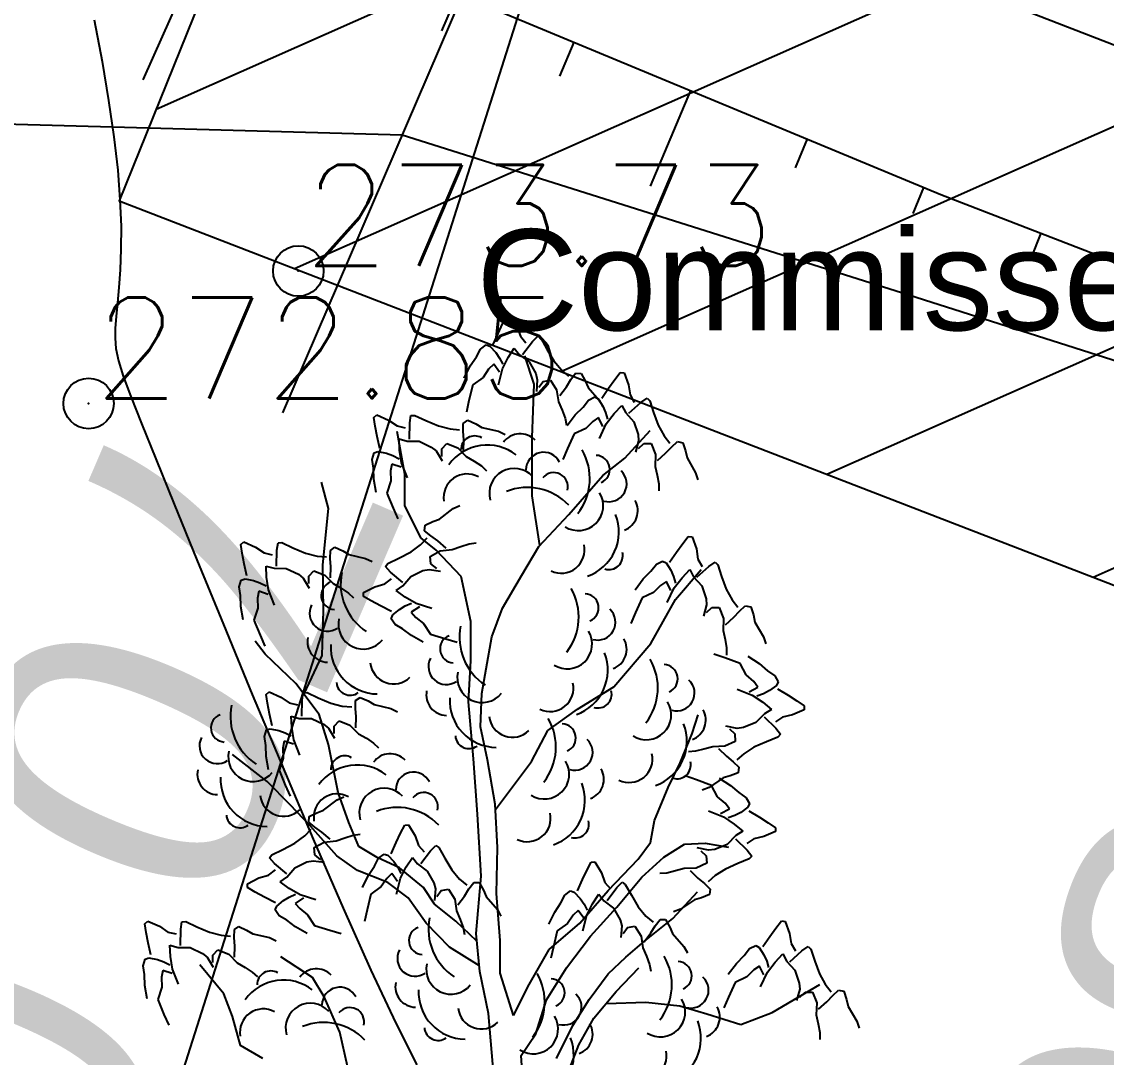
# Model space of a CAD drawing. Header units: millimetres. Extents: x 524954 to 526204, y 9523489 to 9524010.
# Drawn here: x 525405.31 to 525416.06, y 9523625.22 to 9523635.48 of the extents above; entities that cross this region are included whole.
import ezdxf
from ezdxf.enums import TextEntityAlignment as Align

# ---------------------------------------------------------------- set-up
doc = ezdxf.new("R2010")
doc.units = ezdxf.units.MM
doc.header["$PDMODE"] = 32
doc.header["$PDSIZE"] = 0.5
doc.linetypes.add('ACAD_ISO12W100', pattern=[21, 12, -3, 0, -3, 0, -3])
doc.linetypes.add('CACHE2', pattern=[4.7625, 3.175, -1.5875])
for name, color, linetype in [('Arbre', 34, 'ACAD_ISO12W100'), ('Bati', 6, 'Continuous'), ('Bati_H', 1, 'Continuous'), ('CN_01_00', 3, 'Continuous'), ('Route - Bretelle de sortie - Restitution en plan - GEM_Bretelle', 7, 'Continuous'), ('Route - Bretelle de sortie - Restitution en plan - GEM_Trottoir', 7, 'Continuous'), ('Route - Bretelle de sortie - Restitution en plan - Talus remblais', 94, 'Continuous'), ('Route - Bretelle de sortie - Tabulations', 7, 'Continuous'), ('Route - Bretelle de sortie - Textes - Tabulations', 7, 'Continuous'), ('Route - Route de la corniche de Brazzaville - Tabulations', 7, 'Continuous'), ('TopoAlt', 3, 'Continuous'), ('TOPOJIS', 7, 'Continuous'), ('Toponomie', 7, 'CACHE2')]:
    doc.layers.add(name, color=color, linetype=linetype)
doc.styles.add('Affichages route', font='arial.ttf', dxfattribs={"height": 0.5})
doc.styles.add('Simplex 1.0', font='Simplex.shx', dxfattribs={"width": 0.99, "height": 1})
doc.styles.get("Standard").update_dxf_attribs({"font": 'arial.ttf'})

# ---------------------------------------------------------------- blocks, each defined once
blk = doc.blocks.new('TCPOINT M')
at = {"color": 0}
blk.add_point((0, 0), dxfattribs=at)
at = {"layer": 'TopoAlt', "style": 'Simplex 1.0', "width": 0.99}
blk.add_attdef('ALT', (0.15, 0.15), '', height=1, dxfattribs=at)
blk = doc.blocks.new('v088')
at = {"color": 3, "linetype": 'Continuous'}
for p, q in [((-0.024, 12.318), (0.016, 12.396)), ((0.016, 12.396), (0.055, 12.4)), ((0.055, 12.4), (0.118, 12.291)), ((-0.069, 12.224), (-0.024, 12.318)), ((0.118, 12.291), (0.152, 12.195)), ((-0.118, 12.113), (-0.069, 12.224)), ((0.152, 12.195), (0.207, 12.131)), ((0.272, 12.144), (0.324, 12.197)), ((0.324, 12.197), (0.356, 12.175)), ((0.356, 12.175), (0.415, 12.069)), ((-0.283, 11.991), (-0.243, 12.069)), ((-0.243, 12.069), (-0.188, 12.111)), ((-0.188, 12.111), (-0.15, 12.099)), ((-0.15, 12.099), (-0.092, 12.035)), ((0.032, 11.984), (0.092, 12.078)), ((0.092, 12.078), (0.144, 12.013)), ((0.175, 12.015), (0.272, 12.144)), ((0.415, 12.069), (0.484, 11.953)), ((-0.344, 11.901), (-0.283, 11.991)), ((-0.092, 12.035), (-0.054, 11.98)), ((-0.054, 11.98), (-0.022, 11.919)), ((-0.025, 11.872), (0.032, 11.984)), ((0.144, 12.013), (0.24, 11.942)), ((0.24, 11.942), (0.305, 11.825)), ((0.484, 11.953), (0.56, 11.862)), ((-0.403, 11.78), (-0.344, 11.901)), ((-0.162, 11.869), (-0.217, 11.788)), ((-0.112, 11.918), (-0.162, 11.869)), ((-0.054, 11.839), (-0.112, 11.918)), ((-0.066, 11.715), (-0.025, 11.872)), ((0.305, 11.825), (0.32, 11.765)), ((0.56, 11.862), (0.63, 11.801)), ((0.653, 11.766), (0.699, 11.829)), ((0.699, 11.829), (0.754, 11.828)), ((0.754, 11.828), (0.796, 11.754)), ((1.089, 11.768), (1.142, 11.837)), ((1.142, 11.837), (1.181, 11.833)), ((1.181, 11.833), (1.223, 11.714)), ((-0.217, 11.788), (-0.32, 11.714)), ((0.32, 11.765), (0.311, 11.65)), ((0.334, 11.69), (0.378, 11.749)), ((0.378, 11.749), (0.45, 11.762)), ((0.45, 11.762), (0.511, 11.664)), ((0.608, 11.694), (0.653, 11.766)), ((0.796, 11.754), (0.824, 11.689)), ((1.027, 11.683), (1.089, 11.768)), ((-0.32, 11.714), (-0.357, 11.558)), ((0.511, 11.664), (0.53, 11.547)), ((0.542, 11.608), (0.608, 11.694)), ((0.824, 11.689), (0.934, 11.561)), ((0.958, 11.583), (1.027, 11.683)), ((1.223, 11.714), (1.239, 11.614)), ((1.239, 11.614), (1.281, 11.541)), ((-0.357, 11.558), (-0.382, 11.444)), ((0.53, 11.547), (0.565, 11.463)), ((0.773, 11.494), (0.827, 11.564)), ((0.827, 11.564), (0.889, 11.595)), ((0.889, 11.595), (0.923, 11.575)), ((0.923, 11.575), (0.969, 11.502)), ((0.934, 11.561), (0.97, 11.497)), ((0.969, 11.502), (0.996, 11.441)), ((1.081, 11.429), (1.158, 11.51)), ((1.158, 11.51), (1.196, 11.437)), ((1.227, 11.433), (1.346, 11.541)), ((1.346, 11.541), (1.408, 11.583)), ((1.408, 11.583), (1.435, 11.556)), ((1.435, 11.556), (1.473, 11.441)), ((-1.299, 11.392), (-1.27, 11.417)), ((-1.27, 11.417), (-1.154, 11.366)), ((-0.943, 11.337), (-0.932, 11.411)), ((-0.932, 11.411), (-0.894, 11.412)), ((-0.894, 11.412), (-0.784, 11.361)), ((0.565, 11.463), (0.596, 11.383)), ((0.615, 11.31), (0.696, 11.418)), ((0.696, 11.418), (0.773, 11.494)), ((0.996, 11.441), (1.016, 11.375)), ((1.004, 11.329), (1.081, 11.429)), ((1.196, 11.437), (1.277, 11.348)), ((1.473, 11.441), (1.519, 11.314)), ((-1.285, 11.305), (-1.299, 11.392)), ((-1.266, 11.203), (-1.285, 11.305)), ((-1.154, 11.366), (-1.07, 11.309)), ((-1.07, 11.309), (-0.988, 11.29)), ((-0.947, 11.176), (-0.943, 11.337)), ((-0.784, 11.361), (-0.66, 11.307)), ((-0.66, 11.307), (-0.544, 11.278)), ((-0.413, 11.333), (-0.367, 11.365)), ((-0.413, 11.254), (-0.413, 11.333)), ((-0.367, 11.365), (-0.29, 11.329)), ((-0.29, 11.329), (-0.229, 11.292)), ((-0.229, 11.292), (-0.065, 11.254)), ((0.596, 11.383), (0.609, 11.315)), ((0.869, 11.352), (0.8, 11.283)), ((0.927, 11.391), (0.869, 11.352)), ((0.969, 11.302), (0.927, 11.391)), ((0.935, 11.183), (1.004, 11.329)), ((1.277, 11.348), (1.319, 11.221)), ((1.519, 11.314), (1.577, 11.21)), ((-1.241, 11.084), (-1.266, 11.203)), ((-1.05, 11.179), (-0.971, 11.157)), ((-1.044, 11.067), (-1.05, 11.179)), ((-0.544, 11.278), (-0.452, 11.27)), ((-0.408, 11.17), (-0.413, 11.254)), ((-0.065, 11.254), (0.001, 11.223)), ((0.685, 11.229), (0.619, 11.083)), ((0.8, 11.283), (0.685, 11.229)), ((1.319, 11.221), (1.323, 11.16)), ((1.577, 11.21), (1.635, 11.137)), ((-0.971, 11.157), (-0.851, 11.155)), ((-0.851, 11.155), (-0.73, 11.098)), ((-0.73, 11.098), (-0.682, 11.059)), ((-0.626, 11.08), (-0.576, 11.133)), ((-0.626, 11.006), (-0.626, 11.08)), ((-0.576, 11.133), (-0.468, 11.09)), ((-0.468, 11.09), (-0.384, 11.005)), ((-0.41, 11.061), (-0.408, 11.17)), ((0.619, 11.083), (0.573, 10.975)), ((1.323, 11.16), (1.292, 11.048)), ((1.323, 11.083), (1.377, 11.133)), ((1.377, 11.133), (1.45, 11.133)), ((1.45, 11.133), (1.492, 11.025)), ((1.592, 11.037), (1.65, 11.098)), ((1.65, 11.098), (1.708, 11.152)), ((1.708, 11.152), (1.762, 11.141)), ((1.762, 11.141), (1.789, 11.06)), ((-1.317, 10.975), (-1.297, 11.041)), ((-1.303, 10.889), (-1.317, 10.975)), ((-1.297, 11.041), (-1.259, 11.053)), ((-1.259, 11.053), (-1.174, 11.037)), ((-1.174, 11.037), (-1.111, 11.014)), ((-1.111, 11.014), (-1.05, 10.983)), ((-1.024, 10.943), (-1.044, 11.067)), ((-0.682, 11.059), (-0.622, 10.96)), ((-0.384, 11.005), (-0.307, 10.958)), ((1.492, 11.025), (1.489, 10.906)), ((1.512, 10.964), (1.592, 11.037)), ((1.789, 11.06), (1.804, 10.991)), ((1.804, 10.991), (1.889, 10.844)), ((-1.3, 10.78), (-1.303, 10.889)), ((-1.122, 10.929), (-1.134, 10.861)), ((-1.134, 10.861), (-1.131, 10.763)), ((-1.029, 10.899), (-1.122, 10.929)), ((-0.966, 10.792), (-1.024, 10.943)), ((-0.307, 10.958), (-0.234, 10.911)), ((-0.234, 10.911), (-0.184, 10.864)), ((1.489, 10.906), (1.508, 10.818)), ((-1.277, 10.647), (-1.3, 10.78)), ((-1.131, 10.763), (-1.171, 10.642)), ((1.508, 10.818), (1.523, 10.733)), ((1.889, 10.844), (1.912, 10.775)), ((-1.171, 10.642), (-1.109, 10.494)), ((1.523, 10.733), (1.523, 10.664)), ((-1.109, 10.494), (-1.063, 10.387)), ((-0.648, 10.385), (-0.514, 10.488)), ((-0.514, 10.488), (-0.448, 10.519)), ((-0.796, 10.268), (-0.791, 10.323)), ((-0.791, 10.323), (-0.715, 10.36)), ((-0.715, 10.36), (-0.648, 10.385)), ((-0.735, 10.218), (-0.796, 10.268)), ((-0.666, 10.169), (-0.735, 10.218)), ((1.762, 10.142), (1.816, 10.212)), ((1.816, 10.212), (1.854, 10.208)), ((-2.616, 10.132), (-2.587, 10.158)), ((-2.603, 10.046), (-2.616, 10.132)), ((-2.587, 10.158), (-2.471, 10.107)), ((-2.471, 10.107), (-2.388, 10.049)), ((-2.261, 10.077), (-2.249, 10.151)), ((-2.249, 10.151), (-2.211, 10.152)), ((-2.211, 10.152), (-2.101, 10.101)), ((-1.73, 10.074), (-1.685, 10.105)), ((-1.685, 10.105), (-1.608, 10.069)), ((-0.931, 10.06), (-0.836, 10.131)), ((-0.836, 10.131), (-0.771, 10.198)), ((-0.583, 10.098), (-0.666, 10.169)), ((-0.523, 10.083), (-0.438, 10.113)), ((-0.438, 10.113), (-0.356, 10.14)), ((-0.356, 10.14), (-0.287, 10.149)), ((1.7, 10.058), (1.762, 10.142)), ((1.854, 10.208), (1.896, 10.089)), ((-2.583, 9.943), (-2.603, 10.046)), ((-2.388, 10.049), (-2.306, 10.03)), ((-2.264, 9.917), (-2.261, 10.077)), ((-2.101, 10.101), (-1.977, 10.047)), ((-1.977, 10.047), (-1.862, 10.018)), ((-1.862, 10.018), (-1.769, 10.01)), ((-1.731, 9.995), (-1.73, 10.074)), ((-1.608, 10.069), (-1.547, 10.033)), ((-1.547, 10.033), (-1.382, 9.994)), ((-1.161, 9.945), (-1.051, 9.998)), ((-1.051, 9.998), (-0.931, 10.06)), ((-0.743, 10.015), (-0.642, 10.071)), ((-0.734, 9.943), (-0.743, 10.015)), ((-0.642, 10.071), (-0.523, 10.083)), ((1.631, 9.958), (1.7, 10.058)), ((1.896, 10.089), (1.912, 9.989)), ((-2.558, 9.824), (-2.583, 9.943)), ((-2.368, 9.919), (-2.288, 9.897)), ((-2.362, 9.808), (-2.368, 9.919)), ((-2.288, 9.897), (-2.168, 9.895)), ((-2.168, 9.895), (-2.047, 9.839)), ((-1.725, 9.911), (-1.731, 9.995)), ((-1.728, 9.802), (-1.725, 9.911)), ((-1.382, 9.994), (-1.316, 9.963)), ((-1.184, 9.915), (-1.161, 9.945)), ((-1.134, 9.859), (-1.184, 9.915)), ((-0.677, 9.896), (-0.734, 9.943)), ((1.446, 9.869), (1.5, 9.939)), ((1.5, 9.939), (1.562, 9.969)), ((1.562, 9.969), (1.596, 9.95)), ((1.596, 9.95), (1.643, 9.877)), ((1.9, 9.808), (2.019, 9.915)), ((1.912, 9.989), (1.954, 9.915)), ((2.019, 9.915), (2.081, 9.958)), ((2.081, 9.958), (2.108, 9.931)), ((2.108, 9.931), (2.146, 9.815)), ((-2.634, 9.715), (-2.614, 9.781)), ((-2.614, 9.781), (-2.576, 9.793)), ((-2.576, 9.793), (-2.492, 9.777)), ((-2.342, 9.683), (-2.362, 9.808)), ((-2.047, 9.839), (-2, 9.799)), ((-2, 9.799), (-1.94, 9.7)), ((-1.944, 9.746), (-1.943, 9.82)), ((-1.943, 9.82), (-1.893, 9.873)), ((-1.893, 9.873), (-1.786, 9.83)), ((-1.786, 9.83), (-1.702, 9.745)), ((-1.192, 9.743), (-1.125, 9.794)), ((-1.012, 9.755), (-1.134, 9.859)), ((-1.011, 9.724), (-0.934, 9.816)), ((-0.934, 9.816), (-0.814, 9.874)), ((-0.814, 9.874), (-0.753, 9.886)), ((-0.753, 9.886), (-0.639, 9.87)), ((1.289, 9.685), (1.369, 9.792)), ((1.369, 9.792), (1.446, 9.869)), ((1.643, 9.877), (1.669, 9.815)), ((1.669, 9.815), (1.689, 9.75)), ((1.677, 9.704), (1.754, 9.804)), ((1.754, 9.804), (1.831, 9.885)), ((1.831, 9.885), (1.869, 9.812)), ((1.869, 9.812), (1.95, 9.723)), ((2.146, 9.815), (2.193, 9.689)), ((-2.621, 9.629), (-2.634, 9.715)), ((-2.492, 9.777), (-2.428, 9.754)), ((-2.428, 9.754), (-2.368, 9.723)), ((-2.283, 9.532), (-2.342, 9.683)), ((-1.702, 9.745), (-1.624, 9.699)), ((-1.624, 9.699), (-1.552, 9.652)), ((-1.402, 9.657), (-1.289, 9.715)), ((-1.289, 9.715), (-1.192, 9.743)), ((-1.079, 9.676), (-1.011, 9.724)), ((-0.989, 9.611), (-1.079, 9.676)), ((1.542, 9.727), (1.473, 9.658)), ((1.6, 9.765), (1.542, 9.727)), ((1.643, 9.677), (1.6, 9.765)), ((1.608, 9.558), (1.677, 9.704)), ((1.95, 9.723), (1.993, 9.596)), ((2.193, 9.689), (2.25, 9.585)), ((-2.617, 9.52), (-2.621, 9.629)), ((-2.439, 9.669), (-2.451, 9.601)), ((-2.451, 9.601), (-2.448, 9.503)), ((-2.346, 9.639), (-2.439, 9.669)), ((-1.552, 9.652), (-1.502, 9.604)), ((-1.401, 9.619), (-1.402, 9.657)), ((-1.325, 9.574), (-1.401, 9.619)), ((-1.233, 9.524), (-1.325, 9.574)), ((-0.88, 9.547), (-0.989, 9.611)), ((1.358, 9.604), (1.292, 9.458)), ((1.473, 9.658), (1.358, 9.604)), ((1.993, 9.596), (1.996, 9.535)), ((2.25, 9.585), (2.308, 9.512)), ((-2.595, 9.387), (-2.617, 9.52)), ((-2.448, 9.503), (-2.488, 9.382)), ((-1.125, 9.469), (-1.233, 9.524)), ((-1.113, 9.435), (-1.047, 9.49)), ((-1.047, 9.49), (-0.989, 9.525)), ((-0.989, 9.525), (-0.927, 9.553)), ((-0.848, 9.516), (-0.931, 9.463)), ((-0.931, 9.463), (-0.885, 9.411)), ((-0.726, 9.498), (-0.88, 9.547)), ((1.996, 9.535), (1.966, 9.423)), ((1.996, 9.458), (2.05, 9.508)), ((2.05, 9.508), (2.123, 9.508)), ((2.123, 9.508), (2.166, 9.4)), ((2.266, 9.412), (2.323, 9.473)), ((2.323, 9.473), (2.381, 9.527)), ((2.381, 9.527), (2.435, 9.515)), ((2.435, 9.515), (2.462, 9.435)), ((-2.488, 9.382), (-2.427, 9.234)), ((-1.128, 9.398), (-1.113, 9.435)), ((-1.089, 9.341), (-1.128, 9.398)), ((-0.885, 9.411), (-0.807, 9.351)), ((-0.807, 9.351), (-0.739, 9.244)), ((1.292, 9.458), (1.246, 9.35)), ((2.166, 9.4), (2.162, 9.281)), ((2.185, 9.338), (2.266, 9.412)), ((2.462, 9.435), (2.477, 9.365)), ((2.477, 9.365), (2.562, 9.219)), ((-1.014, 9.297), (-1.089, 9.341)), ((-0.927, 9.231), (-1.014, 9.297)), ((-0.739, 9.244), (-0.586, 9.198)), ((2.162, 9.281), (2.181, 9.192)), ((-2.427, 9.234), (-2.38, 9.127)), ((-0.81, 9.165), (-0.927, 9.231)), ((-0.586, 9.198), (-0.473, 9.166)), ((2.181, 9.192), (2.196, 9.108)), ((2.562, 9.219), (2.585, 9.15)), ((2.18, 9.009), (2.07, 9.048)), ((2.196, 9.108), (2.196, 9.038)), ((2.33, 8.953), (2.18, 9.009)), ((2.391, 8.841), (2.33, 8.953)), ((2.406, 9.027), (2.519, 8.953)), ((2.519, 8.953), (2.601, 8.881)), ((2.465, 8.776), (2.391, 8.841)), ((2.601, 8.881), (2.673, 8.832)), ((2.673, 8.832), (2.708, 8.773)), ((2.421, 8.673), (2.507, 8.721)), ((2.507, 8.721), (2.465, 8.776)), ((2.691, 8.737), (2.621, 8.686)), ((2.708, 8.773), (2.691, 8.737)), ((-2.366, 8.647), (-2.337, 8.672)), ((-2.353, 8.56), (-2.366, 8.647)), ((-2.337, 8.672), (-2.221, 8.621)), ((-2.221, 8.621), (-2.138, 8.563)), ((-2.011, 8.592), (-1.999, 8.665)), ((-1.999, 8.665), (-1.961, 8.666)), ((-1.961, 8.666), (-1.851, 8.615)), ((-1.851, 8.615), (-1.727, 8.562)), ((-1.48, 8.588), (-1.435, 8.619)), ((-1.435, 8.619), (-1.357, 8.583)), ((2.3, 8.701), (2.45, 8.641)), ((2.45, 8.641), (2.555, 8.57)), ((2.561, 8.655), (2.497, 8.632)), ((2.621, 8.686), (2.561, 8.655)), ((2.701, 8.703), (2.805, 8.64)), ((2.805, 8.64), (2.893, 8.584)), ((-2.333, 8.457), (-2.353, 8.56)), ((-2.138, 8.563), (-2.056, 8.544)), ((-2.014, 8.431), (-2.011, 8.592)), ((-1.727, 8.562), (-1.612, 8.532)), ((-1.612, 8.532), (-1.519, 8.524)), ((-1.481, 8.509), (-1.48, 8.588)), ((-1.475, 8.425), (-1.481, 8.509)), ((-1.357, 8.583), (-1.297, 8.547)), ((-1.297, 8.547), (-1.132, 8.508)), ((-1.132, 8.508), (-1.066, 8.477)), ((2.555, 8.57), (2.64, 8.498)), ((2.64, 8.498), (2.57, 8.455)), ((2.964, 8.496), (2.848, 8.446)), ((2.893, 8.584), (2.966, 8.534)), ((2.966, 8.534), (2.964, 8.496)), ((-2.308, 8.338), (-2.333, 8.457)), ((-2.118, 8.433), (-2.038, 8.411)), ((-2.112, 8.322), (-2.118, 8.433)), ((-2.038, 8.411), (-1.918, 8.409)), ((-1.918, 8.409), (-1.797, 8.353)), ((-1.693, 8.334), (-1.643, 8.387)), ((-1.643, 8.387), (-1.536, 8.344)), ((-1.478, 8.316), (-1.475, 8.425)), ((2.57, 8.455), (2.487, 8.369)), ((2.568, 8.425), (2.683, 8.312)), ((2.749, 8.424), (2.679, 8.378)), ((2.848, 8.446), (2.749, 8.424)), ((-2.384, 8.23), (-2.364, 8.296)), ((-2.364, 8.296), (-2.326, 8.308)), ((-2.326, 8.308), (-2.242, 8.291)), ((-2.242, 8.291), (-2.178, 8.268)), ((-2.092, 8.197), (-2.112, 8.322)), ((-1.797, 8.353), (-1.75, 8.313)), ((-1.75, 8.313), (-1.69, 8.215)), ((-1.694, 8.261), (-1.693, 8.334)), ((-1.536, 8.344), (-1.452, 8.259)), ((2.301, 8.311), (2.188, 8.335)), ((2.225, 8.306), (2.278, 8.256)), ((2.362, 8.319), (2.301, 8.311)), ((2.487, 8.369), (2.362, 8.319)), ((2.683, 8.312), (2.729, 8.254)), ((-2.371, 8.143), (-2.384, 8.23)), ((-2.189, 8.184), (-2.201, 8.115)), ((-2.096, 8.154), (-2.189, 8.184)), ((-2.178, 8.268), (-2.118, 8.237)), ((-2.033, 8.047), (-2.092, 8.197)), ((-1.452, 8.259), (-1.374, 8.213)), ((-1.374, 8.213), (-1.302, 8.166)), ((2.282, 8.183), (2.178, 8.134)), ((2.278, 8.256), (2.282, 8.183)), ((2.591, 8.179), (2.467, 8.125)), ((2.704, 8.225), (2.591, 8.179)), ((2.729, 8.254), (2.704, 8.225)), ((-2.367, 8.034), (-2.371, 8.143)), ((-2.201, 8.115), (-2.198, 8.017)), ((-1.302, 8.166), (-1.252, 8.118)), ((1.888, 8.085), (1.819, 8.08)), ((1.971, 8.105), (1.888, 8.085)), ((2.058, 8.13), (1.971, 8.105)), ((2.178, 8.134), (2.058, 8.13)), ((2.117, 8.111), (2.195, 8.035)), ((2.367, 8.061), (2.298, 7.999)), ((2.467, 8.125), (2.367, 8.061)), ((-2.345, 7.902), (-2.367, 8.034)), ((-2.198, 8.017), (-2.238, 7.897)), ((2.195, 8.035), (2.261, 7.981)), ((2.261, 7.981), (2.318, 7.927)), ((-2.238, 7.897), (-2.177, 7.749)), ((2.31, 7.872), (2.231, 7.841)), ((2.318, 7.927), (2.31, 7.872)), ((-2.177, 7.749), (-2.13, 7.641)), ((1.896, 7.802), (1.786, 7.841)), ((2.046, 7.746), (1.896, 7.802)), ((2.163, 7.821), (2.022, 7.727)), ((2.107, 7.634), (2.046, 7.746)), ((2.123, 7.82), (2.235, 7.746)), ((2.231, 7.841), (2.163, 7.821)), ((2.235, 7.746), (2.317, 7.675)), ((-1.663, 7.603), (-1.598, 7.634)), ((2.022, 7.727), (1.955, 7.7)), ((2.181, 7.57), (2.107, 7.634)), ((2.317, 7.675), (2.389, 7.625)), ((-1.797, 7.5), (-1.663, 7.603)), ((2.223, 7.514), (2.181, 7.57)), ((2.407, 7.53), (2.337, 7.479)), ((2.389, 7.625), (2.424, 7.566)), ((2.424, 7.566), (2.407, 7.53)), ((-1.945, 7.383), (-1.94, 7.438)), ((-1.94, 7.438), (-1.864, 7.475)), ((-1.864, 7.475), (-1.797, 7.5)), ((2.016, 7.494), (2.166, 7.434)), ((2.137, 7.467), (2.223, 7.514)), ((2.166, 7.434), (2.271, 7.363)), ((2.277, 7.448), (2.213, 7.425)), ((2.337, 7.479), (2.277, 7.448)), ((2.417, 7.496), (2.521, 7.433)), ((2.521, 7.433), (2.609, 7.377)), ((-1.985, 7.246), (-1.92, 7.313)), ((-1.884, 7.333), (-1.945, 7.383)), ((-1.815, 7.284), (-1.884, 7.333)), ((-1.034, 7.275), (-0.994, 7.353)), ((-0.994, 7.353), (-0.955, 7.356)), ((-0.955, 7.356), (-0.891, 7.247)), ((2.271, 7.363), (2.357, 7.292)), ((2.609, 7.377), (2.682, 7.328)), ((2.682, 7.328), (2.68, 7.289)), ((-2.081, 7.175), (-1.985, 7.246)), ((-1.732, 7.213), (-1.815, 7.284)), ((-1.672, 7.198), (-1.587, 7.228)), ((-1.587, 7.228), (-1.505, 7.255)), ((-1.505, 7.255), (-1.436, 7.264)), ((-1.078, 7.18), (-1.034, 7.275)), ((-0.891, 7.247), (-0.858, 7.151)), ((2.286, 7.249), (2.203, 7.162)), ((2.284, 7.218), (2.399, 7.105)), ((2.357, 7.292), (2.286, 7.249)), ((2.465, 7.218), (2.395, 7.171)), ((2.564, 7.239), (2.465, 7.218)), ((2.68, 7.289), (2.564, 7.239)), ((-2.31, 7.06), (-2.2, 7.113)), ((-2.2, 7.113), (-2.081, 7.175)), ((-1.892, 7.13), (-1.791, 7.186)), ((-1.883, 7.058), (-1.892, 7.13)), ((-1.791, 7.186), (-1.672, 7.198)), ((-1.128, 7.069), (-1.078, 7.18)), ((-0.858, 7.151), (-0.802, 7.088)), ((-0.835, 6.972), (-0.738, 7.1)), ((-0.738, 7.1), (-0.686, 7.153)), ((-0.686, 7.153), (-0.654, 7.131)), ((-0.654, 7.131), (-0.595, 7.025)), ((2.018, 7.104), (1.904, 7.128)), ((1.941, 7.1), (1.994, 7.049)), ((2.079, 7.112), (2.018, 7.104)), ((2.203, 7.162), (2.079, 7.112)), ((2.399, 7.105), (2.445, 7.047)), ((-2.333, 7.03), (-2.31, 7.06)), ((-2.283, 6.974), (-2.333, 7.03)), ((-2.083, 6.931), (-1.963, 6.989)), ((-1.963, 6.989), (-1.902, 7.001)), ((-1.902, 7.001), (-1.788, 6.985)), ((-1.826, 7.011), (-1.883, 7.058)), ((-1.293, 6.947), (-1.253, 7.025)), ((-1.253, 7.025), (-1.198, 7.067)), ((-1.198, 7.067), (-1.16, 7.055)), ((-1.16, 7.055), (-1.101, 6.992)), ((-1.101, 6.992), (-1.063, 6.936)), ((-0.978, 6.941), (-0.918, 7.034)), ((-0.918, 7.034), (-0.866, 6.97)), ((-0.595, 7.025), (-0.526, 6.909)), ((0.813, 6.909), (0.853, 6.987)), ((0.853, 6.987), (0.891, 6.991)), ((0.891, 6.991), (0.955, 6.881)), ((1.994, 7.049), (1.999, 6.976)), ((2.42, 7.018), (2.307, 6.972)), ((2.445, 7.047), (2.42, 7.018)), ((-2.342, 6.858), (-2.275, 6.909)), ((-2.161, 6.87), (-2.283, 6.974)), ((-2.161, 6.839), (-2.083, 6.931)), ((-1.354, 6.857), (-1.293, 6.947)), ((-1.063, 6.936), (-1.032, 6.875)), ((-1.035, 6.828), (-0.978, 6.941)), ((-0.866, 6.97), (-0.77, 6.898)), ((-0.77, 6.898), (-0.705, 6.781)), ((-0.526, 6.909), (-0.45, 6.818)), ((0.768, 6.815), (0.813, 6.909)), ((0.955, 6.881), (0.989, 6.786)), ((1.688, 6.899), (1.604, 6.878)), ((1.775, 6.923), (1.688, 6.899)), ((1.894, 6.927), (1.775, 6.923)), ((1.834, 6.904), (1.912, 6.828)), ((1.999, 6.976), (1.894, 6.927)), ((2.184, 6.918), (2.084, 6.854)), ((2.307, 6.972), (2.184, 6.918)), ((-2.551, 6.772), (-2.439, 6.83)), ((-2.55, 6.734), (-2.551, 6.772)), ((-2.439, 6.83), (-2.342, 6.858)), ((-2.228, 6.791), (-2.161, 6.839)), ((-2.138, 6.726), (-2.228, 6.791)), ((-1.413, 6.737), (-1.354, 6.857)), ((-1.172, 6.826), (-1.227, 6.745)), ((-1.122, 6.874), (-1.172, 6.826)), ((-1.064, 6.795), (-1.122, 6.874)), ((-1.076, 6.671), (-1.035, 6.828)), ((-0.705, 6.781), (-0.69, 6.721)), ((-0.45, 6.818), (-0.379, 6.757)), ((-0.357, 6.722), (-0.31, 6.785)), ((-0.31, 6.785), (-0.255, 6.784)), ((-0.255, 6.784), (-0.214, 6.71)), ((0.719, 6.703), (0.768, 6.815)), ((0.989, 6.786), (1.044, 6.722)), ((1.108, 6.734), (1.161, 6.787)), ((1.161, 6.787), (1.192, 6.766)), ((1.604, 6.878), (1.535, 6.874)), ((1.912, 6.828), (1.977, 6.774)), ((1.977, 6.774), (2.034, 6.72)), ((2.084, 6.854), (2.014, 6.792)), ((-2.475, 6.689), (-2.55, 6.734)), ((-2.383, 6.639), (-2.475, 6.689)), ((-2.029, 6.662), (-2.138, 6.726)), ((-2.138, 6.64), (-2.076, 6.668)), ((-1.33, 6.67), (-1.367, 6.514)), ((-1.227, 6.745), (-1.33, 6.67)), ((-0.69, 6.721), (-0.699, 6.606)), ((-0.675, 6.646), (-0.632, 6.705)), ((-0.632, 6.705), (-0.56, 6.719)), ((-0.56, 6.719), (-0.498, 6.621)), ((-0.402, 6.651), (-0.357, 6.722)), ((-0.214, 6.71), (-0.186, 6.645)), ((0.594, 6.66), (0.649, 6.702)), ((0.649, 6.702), (0.686, 6.689)), ((0.686, 6.689), (0.745, 6.626)), ((0.868, 6.575), (0.929, 6.669)), ((0.929, 6.669), (0.98, 6.604)), ((1.011, 6.606), (1.108, 6.734)), ((1.192, 6.766), (1.252, 6.66)), ((2.026, 6.666), (1.947, 6.634)), ((2.034, 6.72), (2.026, 6.666)), ((-2.274, 6.584), (-2.383, 6.639)), ((-2.262, 6.55), (-2.196, 6.606)), ((-2.196, 6.606), (-2.138, 6.64)), ((-1.998, 6.632), (-2.08, 6.578)), ((-2.08, 6.578), (-2.034, 6.526)), ((-1.875, 6.613), (-2.029, 6.662)), ((-0.498, 6.621), (-0.48, 6.503)), ((-0.468, 6.564), (-0.402, 6.651)), ((-0.186, 6.645), (-0.075, 6.517)), ((0.493, 6.492), (0.554, 6.582)), ((0.554, 6.582), (0.594, 6.66)), ((0.745, 6.626), (0.783, 6.571)), ((0.783, 6.571), (0.814, 6.51)), ((0.811, 6.463), (0.868, 6.575)), ((0.98, 6.604), (1.076, 6.532)), ((1.252, 6.66), (1.321, 6.544)), ((1.879, 6.614), (1.738, 6.52)), ((1.947, 6.634), (1.879, 6.614)), ((-2.277, 6.513), (-2.262, 6.55)), ((-2.238, 6.456), (-2.277, 6.513)), ((-2.163, 6.412), (-2.238, 6.456)), ((-2.034, 6.526), (-1.957, 6.466)), ((-1.957, 6.466), (-1.888, 6.359)), ((-1.367, 6.514), (-1.392, 6.4)), ((-0.48, 6.503), (-0.444, 6.419)), ((-0.075, 6.517), (-0.04, 6.453)), ((0.433, 6.371), (0.493, 6.492)), ((0.675, 6.46), (0.62, 6.379)), ((0.724, 6.509), (0.675, 6.46)), ((0.782, 6.43), (0.724, 6.509)), ((0.771, 6.306), (0.811, 6.463)), ((1.076, 6.532), (1.141, 6.416)), ((1.321, 6.544), (1.397, 6.452)), ((1.397, 6.452), (1.467, 6.391)), ((1.738, 6.52), (1.671, 6.493)), ((-3.568, 6.377), (-3.539, 6.402)), ((-3.555, 6.29), (-3.568, 6.377)), ((-3.539, 6.402), (-3.423, 6.351)), ((-3.423, 6.351), (-3.34, 6.294)), ((-3.213, 6.322), (-3.201, 6.396)), ((-3.201, 6.396), (-3.163, 6.397)), ((-3.163, 6.397), (-3.053, 6.346)), ((-3.053, 6.346), (-2.929, 6.292)), ((-2.682, 6.318), (-2.637, 6.35)), ((-2.637, 6.35), (-2.56, 6.314)), ((-2.076, 6.346), (-2.163, 6.412)), ((-1.959, 6.28), (-2.076, 6.346)), ((-1.888, 6.359), (-1.735, 6.313)), ((-0.444, 6.419), (-0.414, 6.339)), ((0.62, 6.379), (0.516, 6.305)), ((1.141, 6.416), (1.157, 6.356)), ((1.157, 6.356), (1.147, 6.241)), ((1.215, 6.339), (1.286, 6.353)), ((1.286, 6.353), (1.348, 6.255)), ((1.444, 6.285), (1.489, 6.356)), ((1.489, 6.356), (1.536, 6.42)), ((1.536, 6.42), (1.591, 6.419)), ((1.591, 6.419), (1.633, 6.344)), ((1.633, 6.344), (1.661, 6.279)), ((2.685, 6.334), (2.739, 6.404)), ((2.739, 6.404), (2.777, 6.4)), ((2.777, 6.4), (2.82, 6.28)), ((-3.535, 6.188), (-3.555, 6.29)), ((-3.34, 6.294), (-3.258, 6.275)), ((-3.216, 6.161), (-3.213, 6.322)), ((-2.929, 6.292), (-2.814, 6.263)), ((-2.814, 6.263), (-2.721, 6.255)), ((-2.683, 6.24), (-2.682, 6.318)), ((-2.677, 6.155), (-2.683, 6.24)), ((-2.56, 6.314), (-2.499, 6.278)), ((-2.499, 6.278), (-2.334, 6.239)), ((-2.334, 6.239), (-2.268, 6.208)), ((-1.735, 6.313), (-1.622, 6.281)), ((-0.414, 6.339), (-0.401, 6.271)), ((0.516, 6.305), (0.479, 6.149)), ((1.171, 6.28), (1.215, 6.339)), ((1.348, 6.255), (1.367, 6.137)), ((1.378, 6.198), (1.444, 6.285)), ((1.661, 6.279), (1.771, 6.151)), ((2.554, 6.15), (2.623, 6.25)), ((2.623, 6.25), (2.685, 6.334)), ((2.82, 6.28), (2.835, 6.18)), ((-3.51, 6.069), (-3.535, 6.188)), ((-3.32, 6.164), (-3.24, 6.142)), ((-3.314, 6.053), (-3.32, 6.164)), ((-3.24, 6.142), (-3.121, 6.14)), ((-3.121, 6.14), (-2.999, 6.083)), ((-2.68, 6.046), (-2.677, 6.155)), ((0.479, 6.149), (0.454, 6.035)), ((1.367, 6.137), (1.402, 6.054)), ((1.771, 6.151), (1.807, 6.088)), ((2.37, 6.061), (2.423, 6.13)), ((2.423, 6.13), (2.485, 6.161)), ((2.485, 6.161), (2.52, 6.142)), ((2.52, 6.142), (2.566, 6.069)), ((2.835, 6.18), (2.877, 6.107)), ((2.943, 6.107), (3.004, 6.15)), ((3.004, 6.15), (3.031, 6.123)), ((-3.586, 5.96), (-3.566, 6.026)), ((-3.566, 6.026), (-3.528, 6.038)), ((-3.528, 6.038), (-3.444, 6.022)), ((-3.444, 6.022), (-3.38, 5.999)), ((-3.294, 5.928), (-3.314, 6.053)), ((-2.999, 6.083), (-2.952, 6.044)), ((-2.952, 6.044), (-2.892, 5.945)), ((-2.896, 5.991), (-2.895, 6.065)), ((-2.895, 6.065), (-2.845, 6.118)), ((-2.845, 6.118), (-2.738, 6.075)), ((-2.738, 6.075), (-2.654, 5.99)), ((1.402, 6.054), (1.433, 5.974)), ((2.293, 5.984), (2.37, 6.061)), ((2.566, 6.069), (2.593, 6.007)), ((2.677, 5.996), (2.754, 6.077)), ((2.754, 6.077), (2.793, 6.004)), ((2.823, 6), (2.943, 6.107)), ((3.031, 6.123), (3.07, 6.007)), ((-3.573, 5.874), (-3.586, 5.96)), ((-3.392, 5.914), (-3.403, 5.846)), ((-3.298, 5.884), (-3.392, 5.914)), ((-3.38, 5.999), (-3.32, 5.968)), ((-3.235, 5.777), (-3.294, 5.928)), ((-2.654, 5.99), (-2.576, 5.943)), ((-2.576, 5.943), (-2.504, 5.896)), ((1.433, 5.974), (1.446, 5.906)), ((2.212, 5.877), (2.293, 5.984)), ((2.466, 5.919), (2.396, 5.85)), ((2.523, 5.957), (2.466, 5.919)), ((2.566, 5.869), (2.523, 5.957)), ((2.593, 6.007), (2.612, 5.942)), ((2.6, 5.896), (2.677, 5.996)), ((2.793, 6.004), (2.873, 5.915)), ((2.873, 5.915), (2.916, 5.788)), ((3.07, 6.007), (3.116, 5.88)), ((-3.57, 5.765), (-3.573, 5.874)), ((-3.403, 5.846), (-3.4, 5.748)), ((-2.504, 5.896), (-2.454, 5.849)), ((2.396, 5.85), (2.281, 5.796)), ((2.531, 5.75), (2.6, 5.896)), ((3.116, 5.88), (3.173, 5.777)), ((-3.547, 5.632), (-3.57, 5.765)), ((-3.4, 5.748), (-3.44, 5.627)), ((2.281, 5.796), (2.216, 5.65)), ((2.92, 5.727), (2.889, 5.615)), ((2.916, 5.788), (2.92, 5.727)), ((2.92, 5.65), (2.973, 5.7)), ((2.973, 5.7), (3.047, 5.7)), ((3.047, 5.7), (3.089, 5.592)), ((3.173, 5.777), (3.231, 5.703)), ((3.247, 5.665), (3.304, 5.719)), ((3.304, 5.719), (3.358, 5.707)), ((3.358, 5.707), (3.385, 5.627)), ((-3.44, 5.627), (-3.379, 5.479)), ((2.216, 5.65), (2.169, 5.542)), ((3.089, 5.592), (3.085, 5.473)), ((3.108, 5.53), (3.189, 5.603)), ((3.189, 5.603), (3.247, 5.665)), ((3.385, 5.627), (3.4, 5.557)), ((3.4, 5.557), (3.485, 5.411)), ((-3.379, 5.479), (-3.332, 5.372)), ((3.085, 5.473), (3.104, 5.384)), ((3.104, 5.384), (3.12, 5.3)), ((3.485, 5.411), (3.508, 5.342)), ((3.12, 5.3), (3.12, 5.23))]:
    blk.add_line(p, q, dxfattribs=at)
at = {"linetype": 'Continuous'}
for p, q in [((0.29, 11.722), (0.197, 12)), ((0.27, 11.193), (0.29, 11.722)), ((-0.991, 10.831), (-1.069, 11.252)), ((0.269, 10.614), (0.27, 11.193)), ((1.188, 10.988), (1.437, 11.261)), ((0.968, 10.816), (1.188, 10.988)), ((-1.749, 10.491), (-1.817, 10.751)), ((-0.991, 10.52), (-0.991, 10.831)), ((0.634, 10.429), (0.968, 10.816)), ((0.345, 10.122), (0.269, 10.614)), ((-1.806, 9.931), (-1.749, 10.491)), ((-0.835, 10.2), (-0.991, 10.52)), ((0.336, 10.112), (0.634, 10.429)), ((-0.683, 10.078), (-0.835, 10.2)), ((0.168, 9.829), (0.336, 10.112)), ((-0.435, 9.816), (-0.683, 10.078)), ((-1.797, 9.483), (-1.806, 9.931)), ((-0.339, 9.37), (-0.435, 9.816)), ((-0.025, 9.501), (0.168, 9.829)), ((1.69, 9.587), (1.945, 9.885)), ((1.444, 9.153), (1.69, 9.587)), ((-1.812, 9.035), (-1.797, 9.483)), ((-0.131, 9.219), (-0.025, 9.501)), ((-0.337, 8.979), (-0.339, 9.37)), ((-2.378, 9.048), (-2.474, 9.177)), ((-0.186, 8.901), (-0.131, 9.219)), ((1.08, 8.722), (1.444, 9.153)), ((-2.074, 8.756), (-2.378, 9.048)), ((-1.992, 8.647), (-1.812, 9.035)), ((-0.36, 8.574), (-0.337, 8.979)), ((-0.231, 8.658), (-0.186, 8.901)), ((-1.843, 8.45), (-2.074, 8.756)), ((0.718, 8.503), (1.08, 8.722)), ((-0.243, 8.328), (-0.231, 8.658)), ((-0.311, 8.009), (-0.36, 8.574)), ((0.424, 8.292), (0.718, 8.503)), ((-1.75, 8.153), (-1.843, 8.45)), ((1.855, 8.26), (1.913, 8.447)), ((-0.174, 8), (-0.243, 8.328)), ((0.262, 7.984), (0.424, 8.292)), ((1.736, 7.971), (1.855, 8.26)), ((-1.653, 7.676), (-1.75, 8.153)), ((-2.358, 7.786), (-2.7, 8.052)), ((-0.274, 7.463), (-0.311, 8.009)), ((-0.096, 7.56), (-0.174, 8)), ((-0.093, 7.509), (0.262, 7.984)), ((1.617, 7.726), (1.736, 7.971)), ((-2.129, 7.554), (-2.358, 7.786)), ((-1.547, 7.38), (-1.653, 7.676)), ((1.481, 7.4), (1.617, 7.726)), ((-1.932, 7.347), (-2.129, 7.554)), ((-0.075, 7.131), (-0.096, 7.56)), ((-0.237, 6.848), (-0.274, 7.463)), ((-1.665, 7.048), (-1.932, 7.347)), ((-1.449, 7.14), (-1.547, 7.38)), ((1.442, 7.181), (1.481, 7.4)), ((-1.266, 7.031), (-1.449, 7.14)), ((-0.084, 6.677), (-0.075, 7.131)), ((1.321, 7.017), (1.442, 7.181)), ((1.575, 7.035), (1.778, 7.163)), ((1.778, 7.163), (1.983, 7.174)), ((1.983, 7.174), (2.214, 7.135)), ((-1.463, 6.903), (-1.665, 7.048)), ((-1.047, 6.93), (-1.266, 7.031)), ((1.023, 6.706), (1.321, 7.017)), ((1.356, 6.837), (1.575, 7.035)), ((-1.162, 6.785), (-1.463, 6.903)), ((-0.806, 6.736), (-1.047, 6.93)), ((-0.96, 6.634), (-1.162, 6.785)), ((-0.287, 6.281), (-0.237, 6.848)), ((1.107, 6.54), (1.356, 6.837)), ((-0.697, 6.571), (-0.806, 6.736)), ((-0.049, 6.211), (-0.084, 6.677)), ((0.743, 6.383), (1.023, 6.706)), ((1.663, 6.427), (1.906, 6.693)), ((-0.78, 6.382), (-0.96, 6.634)), ((-0.488, 6.401), (-0.697, 6.571)), ((0.846, 6.255), (1.107, 6.54)), ((-0.551, 6.145), (-0.78, 6.382)), ((-0.279, 6.204), (-0.488, 6.401)), ((0.438, 6.122), (0.743, 6.383)), ((1.381, 6.204), (1.663, 6.427)), ((-0.248, 5.902), (-0.287, 6.281)), ((0.61, 5.939), (0.846, 6.255)), ((-0.254, 5.961), (-0.551, 6.145)), ((-0.049, 5.888), (-0.049, 6.211)), ((1.198, 6.044), (1.381, 6.204)), ((-1.907, 5.843), (-2.222, 6.048)), ((0.24, 5.776), (0.438, 6.122)), ((1.021, 5.879), (1.198, 6.044)), ((-2.787, 5.681), (-3.023, 5.969)), ((0.411, 5.624), (0.61, 5.939)), ((1.1, 5.706), (1.325, 5.941)), ((-1.791, 5.652), (-1.907, 5.843)), ((-0.165, 5.487), (-0.248, 5.902)), ((0.085, 5.468), (-0.049, 5.888)), ((0.834, 5.626), (1.021, 5.879)), ((0.085, 5.468), (0.24, 5.776)), ((0.881, 5.441), (1.1, 5.706)), ((2.646, 5.496), (3.119, 5.774)), ((-2.701, 5.459), (-2.787, 5.681)), ((-1.635, 5.301), (-1.791, 5.652)), ((0.306, 5.286), (0.411, 5.624)), ((0.671, 5.368), (0.834, 5.626)), ((1.001, 5.586), (1.394, 5.601)), ((1.394, 5.601), (1.731, 5.564)), ((-0.107, 4.829), (-0.165, 5.487)), ((1.731, 5.564), (2, 5.483)), ((2, 5.483), (2.338, 5.378)), ((2.338, 5.378), (2.646, 5.496)), ((-2.621, 5.169), (-2.701, 5.459)), ((0.731, 5.176), (0.881, 5.441)), ((-1.559, 4.967), (-1.635, 5.301)), ((0.161, 5.071), (0.306, 5.286)), ((0.51, 5.041), (0.671, 5.368)), ((-2.4, 5.043), (-2.621, 5.169)), ((0.619, 4.888), (0.731, 5.176)), ((0.172, 4.872), (0.161, 5.071))]:
    blk.add_line(p, q, dxfattribs=at)
at = {"color": 3, "linetype": 'Continuous'}
for centre, major_axis, start_param, end_param in [((-0.3, 11.072), (0.0964, 0.0964), 0.254619, 2.377018), ((0.15, 11.024), (0.145, 0.145), 6.263619, 7.998733), ((-0.176, 10.651), (0.33, 0.33), 0.12682, 1.733702), ((0.383, 10.87), (-0.125, 0.125), 4.396235, 7.060094), ((0.275, 10.786), (0.4, 0.4), 4.836335, 6.022049), ((0.899, 10.876), (0.099, 0.099), 4.31771, 7.031286), ((0.091, 10.641), (0.174, 0.174), 6.236163, 8.918901), ((0.483, 10.705), (-0.099, 0.099), 3.680741, 6.394318), ((1.029, 10.733), (-0.125, 0.125), 2.081137, 4.744996), ((-0.376, 10.6), (0.164, 0.164), 0.282297, 2.520721), ((0.223, 10.132), (-0.4, 0.4), 4.689978, 5.875693), ((0.728, 10.517), (-0.174, 0.174), 1.793126, 4.475865), ((1.111, 10.467), (-0.145, 0.145), 2.713295, 4.448408), ((0.662, 10.258), (-0.33, 0.33), 2.69514, 4.302022), ((0.557, 10.08), (0.164, 0.164), 3.478918, 5.717341), ((1.031, 10.021), (0.0964, 0.0964), 3.62262, 5.745019), ((-1.063, 9.743), (0.4, 0.4), 2.158504, 3.344219), ((-1.682, 9.628), (-0.099, 0.099), -0.421529, 2.292047), ((0.165, 9.415), (0.4, 0.4), 4.836335, 6.022049), ((0.788, 9.505), (-0.099, 0.099), 2.746913, 5.46049), ((-1.76, 9.451), (-0.125, 0.125), 0.293965, 2.957824), ((0.918, 9.363), (0.125, 0.125), 3.651933, 6.315792), ((-1.405, 9.343), (0.174, 0.174), 2.133893, 4.816631), ((0.115, 9.214), (-0.4, 0.4), 0.587708, 1.773422), ((0.617, 9.147), (-0.174, 0.174), 1.793126, 4.475865), ((-1.753, 9.172), (-0.145, 0.145), 0.590553, 2.325666), ((-1.26, 9.119), (0.33, 0.33), 2.307735, 3.914618), ((-0.504, 9.099), (0.099, 0.099), 1.149268, 3.862844), ((1.001, 9.096), (-0.145, 0.145), 2.713295, 4.448408), ((0.552, 8.888), (-0.33, 0.33), 2.69514, 4.302022), ((-1.104, 8.984), (0.164, 0.164), 2.463212, 4.701636), ((-0.582, 8.923), (0.125, 0.125), 1.864761, 4.52862), ((0.949, 8.713), (-0.4, 0.4), 3.265538, 4.451253), ((1.572, 8.803), (0.099, 0.099), 4.31771, 7.031286), ((-0.227, 8.814), (0.174, 0.174), 2.133893, 4.816631), ((-1.534, 8.776), (0.0964, 0.0964), 2.435534, 4.557933), ((0.447, 8.71), (-0.164, 0.164), 1.908121, 4.146545), ((1.702, 8.661), (0.125, 0.125), 3.651933, 6.315792), ((-0.575, 8.644), (0.145, 0.145), 2.161349, 3.896462), ((-0.082, 8.59), (0.33, 0.33), 2.307735, 3.914618), ((0.921, 8.65), (0.0964, 0.0964), 3.62262, 5.745019), ((-2.155, 8.43), (0.4, 0.4), 2.158504, 3.344219), ((1.401, 8.445), (0.174, 0.174), 3.363922, 6.046661), ((1.785, 8.394), (-0.145, 0.145), 2.713295, 4.448408), ((-2.774, 8.316), (-0.099, 0.099), -0.421529, 2.292047), ((0.074, 8.455), (0.164, 0.164), 2.463212, 4.701636), ((-0.061, 8.127), (-0.4, 0.4), 3.265538, 4.451253), ((0.562, 8.217), (0.099, 0.099), 4.31771, 7.031286), ((1.336, 8.186), (-0.33, 0.33), 2.69514, 4.302022), ((-2.851, 8.139), (-0.125, 0.125), 0.293965, 2.957824), ((-0.356, 8.247), (0.0964, 0.0964), 2.435534, 4.557933), ((0.692, 8.074), (-0.125, 0.125), 2.081137, 4.744996), ((-2.497, 8.031), (0.174, 0.174), 2.133893, 4.816631), ((-1.138, 7.855), (-0.145, 0.145), 4.692823, 6.427936), ((-1.464, 7.482), (0.33, 0.33), 0.12682, 1.733702), ((-1.589, 7.903), (0.0964, 0.0964), 0.254619, 2.377018), ((0.391, 7.858), (0.174, 0.174), 3.363922, 6.046661), ((1.23, 8.008), (0.164, 0.164), 3.478918, 5.717341), ((1.705, 7.948), (-0.0964, 0.0964), 2.051824, 4.174223), ((-2.844, 7.86), (-0.145, 0.145), 0.590553, 2.325666), ((-0.906, 7.701), (0.125, 0.125), 5.967031, 8.63089), ((0.775, 7.808), (-0.145, 0.145), 2.713295, 4.448408), ((-2.352, 7.806), (0.33, 0.33), 2.307735, 3.914618), ((-1.198, 7.473), (-0.174, 0.174), 4.665366, 7.348105), ((0.326, 7.599), (0.33, 0.33), 4.265936, 5.872819), ((-2.195, 7.672), (0.164, 0.164), 2.463212, 4.701636), ((-1.664, 7.431), (-0.164, 0.164), -1.288499, 0.949924), ((-0.805, 7.536), (-0.099, 0.099), 3.680741, 6.394318), ((-1.066, 6.963), (-0.4, 0.4), 4.689978, 5.875693), ((-2.625, 7.463), (0.0964, 0.0964), 2.435534, 4.557933), ((0.221, 7.421), (0.164, 0.164), 3.478918, 5.717341), ((0.695, 7.362), (-0.0964, 0.0964), 2.051824, 4.174223), ((-0.193, 6.324), (-0.4, 0.4), 0.587708, 1.773422), ((-0.812, 6.21), (-0.099, 0.099), -0.421529, 2.292047), ((-0.89, 6.033), (0.125, 0.125), 1.864761, 4.52862), ((1.088, 5.771), (-0.4, 0.4), 3.265538, 4.451253), ((-2.32, 5.773), (0.0964, 0.0964), 0.254619, 2.377018), ((-1.869, 5.725), (0.145, 0.145), 6.263619, 7.998733), ((-0.535, 5.925), (0.174, 0.174), 2.133893, 4.816631), ((1.711, 5.861), (0.099, 0.099), 4.31771, 7.031286), ((-2.195, 5.352), (0.33, 0.33), 0.12682, 1.733702), ((-0.172, 5.602), (0.4, 0.4), 4.836335, 6.022049), ((0.452, 5.692), (0.099, 0.099), 4.31771, 7.031286), ((1.841, 5.718), (-0.125, 0.125), 2.081137, 4.744996), ((-1.637, 5.571), (-0.125, 0.125), 4.396235, 7.060094), ((-0.882, 5.754), (-0.145, 0.145), 0.590553, 2.325666), ((-0.39, 5.7), (0.33, 0.33), 2.307735, 3.914618), ((-1.928, 5.343), (0.174, 0.174), 6.236163, 8.918901), ((0.582, 5.55), (0.125, 0.125), 3.651933, 6.315792), ((1.54, 5.502), (0.174, 0.174), 3.363922, 6.046661), ((-2.395, 5.301), (-0.164, 0.164), -1.288499, 0.949924), ((-1.536, 5.406), (0.099, 0.099), 5.251538, 7.965114), ((-0.234, 5.566), (-0.164, 0.164), 0.892416, 3.130839), ((1.924, 5.452), (-0.145, 0.145), 2.713295, 4.448408), ((-1.797, 4.833), (0.4, 0.4), 6.260774, 7.446489), ((0.28, 5.334), (0.174, 0.174), 3.363922, 6.046661), ((0.664, 5.283), (-0.145, 0.145), 2.713295, 4.448408), ((1.475, 5.243), (0.33, 0.33), 4.265936, 5.872819), ((-0.663, 5.357), (0.0964, 0.0964), 2.435534, 4.557933), ((0.215, 5.075), (-0.33, 0.33), 2.69514, 4.302022), ((1.37, 5.065), (-0.164, 0.164), 1.908121, 4.146545)]:
    blk.add_ellipse(centre, major_axis=major_axis, ratio=1, start_param=start_param, end_param=end_param, dxfattribs=at)
blk = doc.blocks.new('MENSURA_TALSYMm_12')
at = {"layer": 'Route - Bretelle de sortie - Restitution en plan - Talus remblais'}
for p, q in [((525406.518, 9523634.904), (525407.351, 9523636.776)), ((525409.477, 9523635.39), (525409.635, 9523635.759)), ((525410.644, 9523634.94), (525410.789, 9523635.278)), ((525411.545, 9523633.851), (525411.944, 9523634.799)), ((525412.98, 9523634.032), (525413.098, 9523634.319)), ((525414.147, 9523633.579), (525414.252, 9523633.839)), ((525415.32, 9523633.144), (525415.416, 9523633.385))]:
    blk.add_line(p, q, dxfattribs=at)

msp = doc.modelspace()

# ---------------------------------------------------------------- hatches: boundary and pattern name
at = {"layer": 'Bati_H'}
h = msp.add_hatch(dxfattribs=at)
h.set_pattern_fill('_U', color=256, scale=2, angle=203.9123, style=0, pattern_type=0)
h.set_pattern_definition([(203.912285576, (0, 0), (0.81067523046, -1.82833412447), [])])
h.paths.add_polyline_path([(525426.987, 9523632.133), (525408.362, 9523638.868), (525406.279, 9523633.706), (525424.916, 9523626.509), (525424.831, 9523626.542)])

# ---------------------------------------------------------------- linework, layer by layer
at = {"layer": 'Bati', "flags": 128}
msp.add_lwpolyline([(525426.987, 9523632.133), (525408.362, 9523638.868), (525408.362, 9523638.868), (525406.279, 9523633.706), (525424.916, 9523626.509), (525424.831, 9523626.542)], close=True, dxfattribs=at)
at = {"layer": 'CN_01_00', "elevation": 273, "flags": 128}
msp.add_lwpolyline([(525406.032, 9523635.499), (525406.109, 9523635.087), (525406.174, 9523634.699), (525406.226, 9523634.339), (525406.264, 9523634.01), (525406.287, 9523633.717), (525406.297, 9523633.456), (525406.296, 9523633.226), (525406.289, 9523633.024), (525406.276, 9523632.847), (525406.262, 9523632.694), (525406.249, 9523632.561), (525406.24, 9523632.446), (525406.238, 9523632.344), (525406.247, 9523632.242), (525406.273, 9523632.122), (525406.32, 9523631.97), (525406.394, 9523631.768), (525406.499, 9523631.5), (525406.641, 9523631.151), (525406.824, 9523630.703), (525407.05, 9523630.149), (525407.312, 9523629.51), (525407.598, 9523628.817), (525407.899, 9523628.097), (525408.202, 9523627.382), (525408.497, 9523626.701), (525408.773, 9523626.084), (525409.019, 9523625.559), (525409.229, 9523625.149)], dxfattribs=at)
at = {"layer": 'Route - Bretelle de sortie - Restitution en plan - GEM_Bretelle', "flags": 128}
msp.add_lwpolyline([(525368.201, 9523658.971), (525370.029, 9523657.979), (525374.501, 9523655.63), (525378.94, 9523653.329), (525383.379, 9523651.028), (525392.257, 9523646.425), (525396.696, 9523644.124), (525401.225, 9523641.831), (525405.82, 9523639.647), (525410.467, 9523637.578), (525415.165, 9523635.626), (525419.91, 9523633.791), (525424.7, 9523632.076), (525429.531, 9523630.482), (525434.4, 9523629.008), (525439.305, 9523627.657), (525444.242, 9523626.429), (525449.208, 9523625.324), (525459.052, 9523623.362), (525468.861, 9523621.418)], dxfattribs=at)
at = {"layer": 'Route - Bretelle de sortie - Restitution en plan - GEM_Trottoir', "flags": 128}
msp.add_lwpolyline([(525367.264, 9523657.204), (525369.083, 9523656.217), (525373.581, 9523653.854), (525378.02, 9523651.553), (525382.459, 9523649.252), (525391.337, 9523644.65), (525395.776, 9523642.349), (525400.344, 9523640.036), (525404.984, 9523637.83), (525409.677, 9523635.741), (525414.421, 9523633.769), (525419.213, 9523631.917), (525424.049, 9523630.185), (525428.928, 9523628.575), (525433.845, 9523627.087), (525438.798, 9523625.722), (525443.783, 9523624.482), (525448.798, 9523623.367), (525458.663, 9523621.4), (525468.472, 9523619.456)], dxfattribs=at)
at = {"layer": 'Route - Bretelle de sortie - Restitution en plan - Talus remblais', "flags": 128}
msp.add_lwpolyline([(525362.105, 9523647.48), (525364.018, 9523646.787), (525368.395, 9523643.85), (525374.151, 9523644.09), (525379.42, 9523643.39), (525381.132, 9523642.542), (525383.955, 9523641.274), (525388.573, 9523639.318), (525393.169, 9523637.32), (525398.087, 9523635.439), (525403.458, 9523634.515), (525409.083, 9523634.359), (525414.031, 9523632.797), (525418.957, 9523631.229), (525423.928, 9523629.833), (525428.847, 9523628.318), (525433.845, 9523627.087)], dxfattribs=at)
at = {"layer": 'Route - Bretelle de sortie - Tabulations'}
msp.add_line((525415.803, 9523649.979), (525407.898, 9523631.607), dxfattribs=at)
at = {"layer": 'Route - Route de la corniche de Brazzaville - Tabulations'}
msp.add_line((525418.93, 9523662.91), (525400.754, 9523605.729), dxfattribs=at)

# ---------------------------------------------------------------- block references
at = {"layer": 'Arbre'}
msp.add_blockref('v088', (525410.102, 9523620.169), dxfattribs=at)
at = {"layer": 'Route - Bretelle de sortie - Restitution en plan - Talus remblais'}
msp.add_blockref('MENSURA_TALSYMm_12', (0, 0), dxfattribs=at)
at = {"layer": 'TOPOJIS'}
ref = msp.add_blockref('TCPOINT M', (525408.054, 9523633.011, 273.73), dxfattribs=at)
ref.add_attrib('ALT', '273.73', (525408.104, 9523633.061, 273.73), dxfattribs={"layer": 'TopoAlt', "height": 1, "style": 'Simplex 1.0', "width": 0.99})
ref = msp.add_blockref('TCPOINT M', (525405.976, 9523631.699, 272.85), dxfattribs=at)
ref.add_attrib('ALT', '272.85', (525406.026, 9523631.749, 272.85), dxfattribs={"layer": 'TopoAlt', "height": 1, "style": 'Simplex 1.0', "width": 0.99})

# ---------------------------------------------------------------- texts
at = {"layer": 'Route - Bretelle de sortie - Textes - Tabulations', "style": 'Affichages route'}
for s, rotation, p in [('70.0', 246.7183, (525407.799, 9523631.378)), ('80.0', 249.583, (525417.556, 9523627.465))]:
    msp.add_text(s, height=3, rotation=rotation, dxfattribs=at).set_placement(p, align=Align.MIDDLE_LEFT)
at = {"layer": 'Toponomie', "insert": (525395.812, 9523633.424), "char_height": 1, "width": 42.68298, "attachment_point": 1}
msp.add_mtext('\\pxqc;Commisseriat de Police', dxfattribs=at)

doc.saveas('drawing.dxf')
